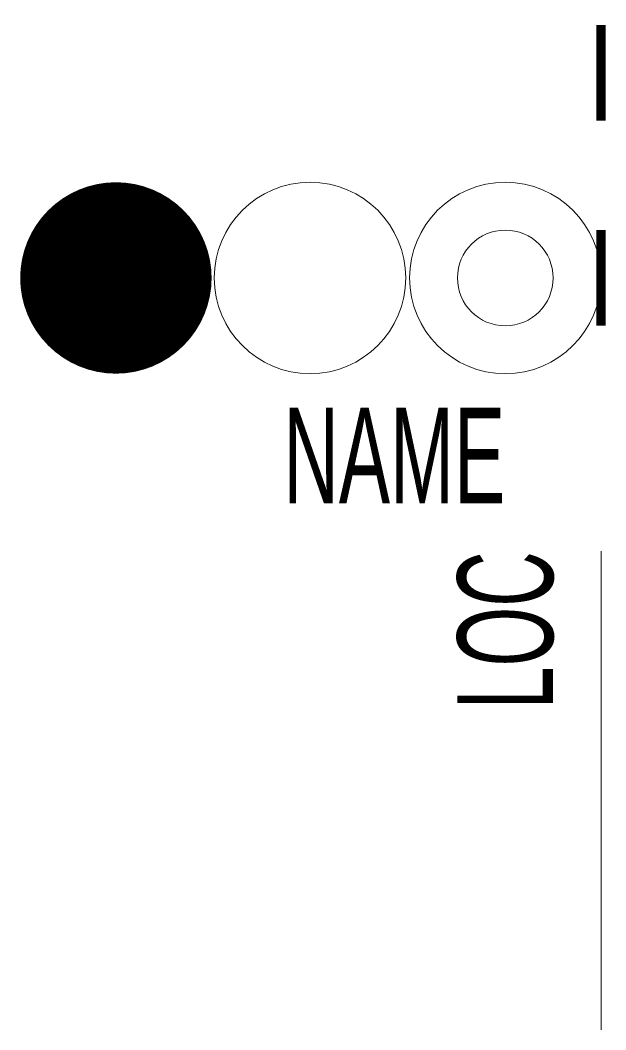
# Model space of a CAD drawing. Extents: x -12.1 to 0.1, y -20 to 1.1.
import ezdxf
from ezdxf.enums import TextEntityAlignment as Align

# ---------------------------------------------------------------- set-up
doc = ezdxf.new("R2010")
doc.units = 0
doc.layers.get('0').update_dxf_attribs({"linetype": 'CONTINUOUS'})

msp = doc.modelspace()

# ---------------------------------------------------------------- linework, layer by layer
at = {"color": 7, "lineweight": 0}
msp.add_line((0, -10), (0, -20), dxfattribs=at)
at = {"color": 4, "const_width": 0.2}
for points in [[(0, 1), (0, -1)], [(0, -3.287), (0, -5.287)]]:
    msp.add_lwpolyline(points, dxfattribs=at)
at = {"color": 4, "lineweight": 0, "const_width": 2}
msp.add_lwpolyline([(-9.135, -4.287, 1), (-11.135, -4.287, 1)], format="xyb", close=True, dxfattribs=at)
at = {"color": 4, "lineweight": 0}
for centre, radius in [((-6.079, -4.287), 2), ((-2, -4.287), 2), ((-2, -4.287), 1)]:
    msp.add_circle(centre, radius, dxfattribs=at)

# ---------------------------------------------------------------- texts
at = {"color": 7, "lineweight": 0, "width": 0.6}
msp.add_attdef('NAME', text='NAME', height=2, dxfattribs=at).set_placement((-2, -9), align=Align.RIGHT)
msp.add_attdef('LOC', text='LOC', height=2, rotation=90, dxfattribs=at).set_placement((-1, -10), align=Align.RIGHT)

doc.saveas('drawing.dxf')
